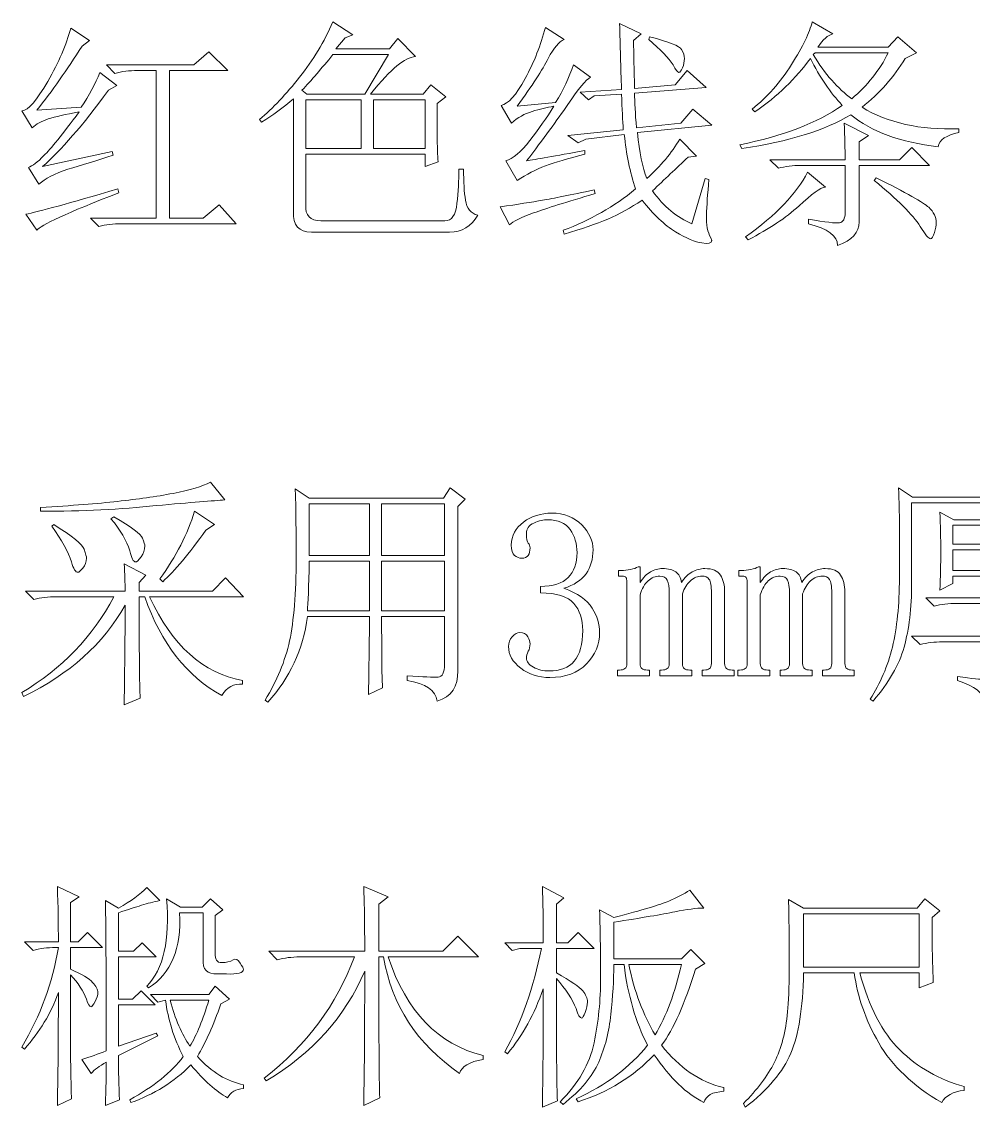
# Model space of a CAD drawing. Header units: inches. Extents: x -99 to 301, y -16 to 251.
# Drawn here: x -13.25 to 7.31, y -15.81 to 7.66 of the extents above; entities that cross this region are included whole.
import ezdxf

# ---------------------------------------------------------------- set-up
doc = ezdxf.new("R2010")
doc.units = ezdxf.units.IN
doc.header["$MEASUREMENT"] = 0
doc.layers.add('_U+68F0_U+52EE_U+934A', color=7, linetype='Continuous')

# ---------------------------------------------------------------- blocks, each defined once
blk = doc.blocks.new('block 4')
at = {"layer": '_U+68F0_U+52EE_U+934A', "lineweight": 0}
for points in [[(-7.113, 5.977), (-7.113, 4.921), (-5.915, 4.921), (-5.915, 5.977), (-7.113, 5.977)], [(-5.651, 5.977), (-5.651, 4.921), (-4.534, 4.921), (-4.534, 5.977), (-5.651, 5.977)]]:
    blk.add_lwpolyline(points, dxfattribs=at)
for points, knots in [([(-12.92, 5.754), (-12.92, 5.754), (-11.966, 5.815), (-11.966, 5.815), (-11.79, 6.072), (-11.654, 6.322), (-11.559, 6.566), (-11.559, 6.566), (-11.194, 6.282), (-11.194, 6.282), (-11.194, 6.282), (-11.377, 6.18), (-11.377, 6.18), (-11.932, 5.422), (-12.405, 4.873), (-12.798, 4.535), (-12.798, 4.535), (-11.295, 4.86), (-11.295, 4.86), (-11.295, 4.86), (-11.275, 4.779), (-11.275, 4.779), (-11.641, 4.657), (-11.966, 4.555), (-12.25, 4.474), (-12.534, 4.379), (-12.744, 4.271), (-12.879, 4.149), (-12.879, 4.149), (-13.102, 4.514), (-13.102, 4.514), (-13.021, 4.541), (-12.909, 4.626), (-12.768, 4.768), (-12.625, 4.911), (-12.371, 5.226), (-12.006, 5.713), (-12.304, 5.659), (-12.527, 5.608), (-12.676, 5.561), (-12.825, 5.513), (-12.94, 5.449), (-13.021, 5.368), (-13.021, 5.368), (-13.245, 5.733), (-13.245, 5.733), (-13.109, 5.747), (-12.923, 5.96), (-12.686, 6.373), (-12.45, 6.786), (-12.283, 7.169), (-12.189, 7.521), (-12.189, 7.521), (-11.783, 7.257), (-11.783, 7.257), (-11.783, 7.257), (-11.945, 7.135), (-11.945, 7.135), (-12.27, 6.62), (-12.595, 6.16), (-12.92, 5.754)], [0, 0, 0, 0, 1, 1, 1, 2, 2, 2, 3, 3, 3, 4, 4, 4, 5, 5, 5, 6, 6, 6, 7, 7, 7, 8, 8, 8, 9, 9, 9, 10, 10, 10, 11, 11, 11, 12, 12, 12, 13, 13, 13, 14, 14, 14, 15, 15, 15, 16, 16, 16, 17, 17, 17, 18, 18, 18, 19, 19, 19, 20, 20, 20, 20]), ([(-4.27, 5.896), (-4.27, 5.896), (-4.27, 5.083), (-4.27, 5.083), (-4.27, 4.934), (-4.263, 4.785), (-4.25, 4.636), (-4.25, 4.636), (-4.534, 4.535), (-4.534, 4.535), (-4.534, 4.535), (-4.534, 4.799), (-4.534, 4.799), (-4.534, 4.799), (-7.113, 4.799), (-7.113, 4.799), (-7.113, 4.799), (-7.113, 3.702), (-7.113, 3.702), (-7.126, 3.472), (-7.018, 3.357), (-6.788, 3.357), (-6.788, 3.357), (-4.108, 3.357), (-4.108, 3.357), (-3.959, 3.357), (-3.871, 3.482), (-3.844, 3.732), (-3.817, 3.983), (-3.803, 4.23), (-3.803, 4.474), (-3.803, 4.474), (-3.701, 4.474), (-3.701, 4.474), (-3.701, 4.203), (-3.688, 3.979), (-3.661, 3.803), (-3.634, 3.627), (-3.546, 3.519), (-3.397, 3.479), (-3.532, 3.235), (-3.736, 3.113), (-4.006, 3.113), (-4.006, 3.113), (-6.991, 3.113), (-6.991, 3.113), (-7.262, 3.113), (-7.39, 3.262), (-7.377, 3.56), (-7.377, 3.56), (-7.377, 5.998), (-7.377, 5.998), (-7.593, 5.808), (-7.823, 5.639), (-8.067, 5.489), (-8.067, 5.489), (-8.108, 5.55), (-8.108, 5.55), (-7.823, 5.794), (-7.536, 6.099), (-7.245, 6.465), (-6.954, 6.83), (-6.713, 7.23), (-6.524, 7.663), (-6.524, 7.663), (-6.097, 7.379), (-6.097, 7.379), (-6.097, 7.379), (-6.26, 7.318), (-6.26, 7.318), (-6.26, 7.318), (-6.463, 7.074), (-6.463, 7.074), (-6.463, 7.074), (-5.305, 7.074), (-5.305, 7.074), (-5.305, 7.074), (-5.123, 7.298), (-5.123, 7.298), (-5.123, 7.298), (-4.737, 6.912), (-4.737, 6.912), (-4.859, 6.898), (-4.994, 6.83), (-5.143, 6.708), (-5.292, 6.587), (-5.481, 6.383), (-5.712, 6.099), (-5.712, 6.099), (-4.575, 6.099), (-4.575, 6.099), (-4.575, 6.099), (-4.412, 6.302), (-4.412, 6.302), (-4.412, 6.302), (-4.087, 6.038), (-4.087, 6.038), (-4.087, 6.038), (-4.27, 5.896), (-4.27, 5.896)], [0, 0, 0, 0, 1, 1, 1, 2, 2, 2, 3, 3, 3, 4, 4, 4, 5, 5, 5, 6, 6, 6, 7, 7, 7, 8, 8, 8, 9, 9, 9, 10, 10, 10, 11, 11, 11, 12, 12, 12, 13, 13, 13, 14, 14, 14, 15, 15, 15, 16, 16, 16, 17, 17, 17, 18, 18, 18, 19, 19, 19, 20, 20, 20, 21, 21, 21, 22, 22, 22, 23, 23, 23, 24, 24, 24, 25, 25, 25, 26, 26, 26, 27, 27, 27, 28, 28, 28, 29, 29, 29, 30, 30, 30, 31, 31, 31, 32, 32, 32, 33, 33, 33, 33]), ([(-1.935, 7.541), (-1.935, 7.541), (-1.529, 7.277), (-1.529, 7.277), (-1.637, 7.237), (-1.752, 7.101), (-1.874, 6.871), (-1.996, 6.627), (-2.219, 6.282), (-2.544, 5.835), (-2.544, 5.835), (-1.712, 5.916), (-1.712, 5.916), (-1.549, 6.187), (-1.421, 6.458), (-1.326, 6.729), (-1.326, 6.729), (-0.96, 6.465), (-0.96, 6.465), (-1.055, 6.41), (-1.217, 6.214), (-1.448, 5.876), (-1.678, 5.537), (-1.975, 5.13), (-2.341, 4.657), (-2.152, 4.684), (-1.732, 4.758), (-1.082, 4.88), (-1.082, 4.88), (-1.082, 4.799), (-1.082, 4.799), (-1.448, 4.704), (-1.732, 4.619), (-1.935, 4.545), (-2.138, 4.47), (-2.341, 4.365), (-2.544, 4.23), (-2.544, 4.23), (-2.788, 4.657), (-2.788, 4.657), (-2.639, 4.697), (-2.466, 4.843), (-2.27, 5.094), (-2.074, 5.344), (-1.901, 5.591), (-1.752, 5.835), (-1.901, 5.808), (-2.057, 5.771), (-2.219, 5.723), (-2.382, 5.675), (-2.531, 5.591), (-2.666, 5.469), (-2.666, 5.469), (-2.889, 5.855), (-2.889, 5.855), (-2.741, 5.882), (-2.568, 6.075), (-2.372, 6.434), (-2.176, 6.793), (-2.03, 7.162), (-1.935, 7.541)], [0, 0, 0, 0, 1, 1, 1, 2, 2, 2, 3, 3, 3, 4, 4, 4, 5, 5, 5, 6, 6, 6, 7, 7, 7, 8, 8, 8, 9, 9, 9, 10, 10, 10, 11, 11, 11, 12, 12, 12, 13, 13, 13, 14, 14, 14, 15, 15, 15, 16, 16, 16, 17, 17, 17, 18, 18, 18, 19, 19, 19, 20, 20, 20, 20]), ([(-0.006, 6.119), (-0.006, 5.929), (0.007, 5.679), (0.034, 5.368), (0.034, 5.368), (0.989, 5.469), (0.989, 5.469), (0.989, 5.469), (1.253, 5.774), (1.253, 5.774), (1.253, 5.774), (1.659, 5.429), (1.659, 5.429), (1.659, 5.429), (0.055, 5.266), (0.055, 5.266), (0.095, 4.846), (0.163, 4.514), (0.258, 4.271), (0.555, 4.541), (0.792, 4.826), (0.968, 5.124), (0.968, 5.124), (1.334, 4.758), (1.334, 4.758), (1.334, 4.758), (1.151, 4.738), (1.151, 4.738), (0.894, 4.494), (0.637, 4.251), (0.38, 4.007), (0.623, 3.668), (0.908, 3.431), (1.233, 3.296), (1.233, 3.296), (1.517, 4.271), (1.517, 4.271), (1.517, 4.271), (1.598, 4.251), (1.598, 4.251), (1.571, 3.939), (1.554, 3.681), (1.547, 3.479), (1.54, 3.275), (1.571, 3.113), (1.638, 2.991), (1.652, 2.964), (1.659, 2.943), (1.659, 2.93), (1.659, 2.876), (1.588, 2.859), (1.446, 2.879), (1.304, 2.899), (1.114, 2.981), (0.877, 3.123), (0.64, 3.265), (0.4, 3.492), (0.156, 3.803), (-0.087, 3.641), (-0.335, 3.505), (-0.585, 3.397), (-0.835, 3.289), (-1.15, 3.181), (-1.529, 3.072), (-1.529, 3.072), (-1.549, 3.153), (-1.549, 3.153), (-0.967, 3.37), (-0.446, 3.668), (0.014, 4.047), (-0.107, 4.413), (-0.189, 4.806), (-0.229, 5.226), (-0.229, 5.226), (-1.062, 5.124), (-1.062, 5.124), (-1.062, 5.124), (-1.224, 5.043), (-1.224, 5.043), (-1.224, 5.043), (-1.448, 5.205), (-1.448, 5.205), (-1.448, 5.205), (-0.25, 5.327), (-0.25, 5.327), (-0.263, 5.517), (-0.277, 5.774), (-0.29, 6.099), (-0.29, 6.099), (-0.879, 6.059), (-0.879, 6.059), (-0.879, 6.059), (-1.001, 5.977), (-1.001, 5.977), (-1.001, 5.977), (-1.184, 6.14), (-1.184, 6.14), (-1.184, 6.14), (-0.29, 6.2), (-0.29, 6.2), (-0.304, 6.675), (-0.318, 7.148), (-0.331, 7.623), (-0.331, 7.623), (0.136, 7.399), (0.136, 7.399), (0.136, 7.399), (-0.027, 7.257), (-0.027, 7.257), (-0.027, 6.973), (-0.02, 6.627), (-0.006, 6.221), (-0.006, 6.221), (0.867, 6.302), (0.867, 6.302), (0.867, 6.302), (1.131, 6.607), (1.131, 6.607), (1.131, 6.607), (1.537, 6.241), (1.537, 6.241), (1.537, 6.241), (-0.006, 6.119), (-0.006, 6.119)], [0, 0, 0, 0, 1, 1, 1, 2, 2, 2, 3, 3, 3, 4, 4, 4, 5, 5, 5, 6, 6, 6, 7, 7, 7, 8, 8, 8, 9, 9, 9, 10, 10, 10, 11, 11, 11, 12, 12, 12, 13, 13, 13, 14, 14, 14, 15, 15, 15, 16, 16, 16, 17, 17, 17, 18, 18, 18, 19, 19, 19, 20, 20, 20, 21, 21, 21, 22, 22, 22, 23, 23, 23, 24, 24, 24, 25, 25, 25, 26, 26, 26, 27, 27, 27, 28, 28, 28, 29, 29, 29, 30, 30, 30, 31, 31, 31, 32, 32, 32, 33, 33, 33, 34, 34, 34, 35, 35, 35, 36, 36, 36, 37, 37, 37, 38, 38, 38, 39, 39, 39, 40, 40, 40, 41, 41, 41, 41]), ([(3.791, 6.871), (3.479, 6.438), (3.08, 6.051), (2.593, 5.713), (2.593, 5.713), (2.532, 5.774), (2.532, 5.774), (2.857, 6.031), (3.141, 6.353), (3.385, 6.739), (3.628, 7.125), (3.777, 7.433), (3.831, 7.663), (3.831, 7.663), (4.278, 7.399), (4.278, 7.399), (4.17, 7.372), (4.061, 7.277), (3.953, 7.115), (3.953, 7.115), (5.476, 7.115), (5.476, 7.115), (5.476, 7.115), (5.679, 7.338), (5.679, 7.338), (5.679, 7.338), (6.085, 6.993), (6.085, 6.993), (6.085, 6.993), (5.842, 6.871), (5.842, 6.871), (5.598, 6.465), (5.286, 6.112), (4.908, 5.815), (5.462, 5.476), (6.159, 5.32), (6.999, 5.347), (6.999, 5.347), (6.999, 5.266), (6.999, 5.266), (6.728, 5.212), (6.579, 5.11), (6.552, 4.961), (5.74, 5.056), (5.11, 5.286), (4.664, 5.652), (4.109, 5.313), (3.324, 5.07), (2.309, 4.921), (2.309, 4.921), (2.268, 5.002), (2.268, 5.002), (3.202, 5.191), (3.939, 5.476), (4.481, 5.855), (4.224, 6.126), (3.994, 6.465), (3.791, 6.871)], [0, 0, 0, 0, 1, 1, 1, 2, 2, 2, 3, 3, 3, 4, 4, 4, 5, 5, 5, 6, 6, 6, 7, 7, 7, 8, 8, 8, 9, 9, 9, 10, 10, 10, 11, 11, 11, 12, 12, 12, 13, 13, 13, 14, 14, 14, 15, 15, 15, 16, 16, 16, 17, 17, 17, 18, 18, 18, 19, 19, 19, 19]), ([(0.298, 7.277), (0.298, 7.277), (0.319, 7.338), (0.319, 7.338), (0.738, 7.23), (0.968, 7.138), (1.009, 7.064), (1.05, 6.989), (1.07, 6.925), (1.07, 6.871), (1.07, 6.803), (1.057, 6.736), (1.029, 6.668), (1.002, 6.6), (0.975, 6.566), (0.948, 6.566), (0.921, 6.566), (0.88, 6.62), (0.826, 6.729), (0.732, 6.878), (0.555, 7.06), (0.298, 7.277)], [0, 0, 0, 0, 1, 1, 1, 2, 2, 2, 3, 3, 3, 4, 4, 4, 5, 5, 5, 6, 6, 6, 7, 7, 7, 7]), ([(-11.417, 6.729), (-11.417, 6.729), (-9.529, 6.729), (-9.529, 6.729), (-9.529, 6.729), (-9.204, 7.013), (-9.204, 7.013), (-9.204, 7.013), (-8.798, 6.607), (-8.798, 6.607), (-8.798, 6.607), (-10.057, 6.607), (-10.057, 6.607), (-10.057, 6.607), (-10.057, 3.418), (-10.057, 3.418), (-10.057, 3.418), (-9.326, 3.418), (-9.326, 3.418), (-9.326, 3.418), (-8.981, 3.702), (-8.981, 3.702), (-8.981, 3.702), (-8.615, 3.296), (-8.615, 3.296), (-8.615, 3.296), (-11.092, 3.296), (-11.092, 3.296), (-11.269, 3.296), (-11.431, 3.275), (-11.58, 3.235), (-11.58, 3.235), (-11.762, 3.418), (-11.762, 3.418), (-11.762, 3.418), (-10.341, 3.418), (-10.341, 3.418), (-10.341, 3.418), (-10.341, 6.607), (-10.341, 6.607), (-10.341, 6.607), (-10.747, 6.607), (-10.747, 6.607), (-10.923, 6.607), (-11.086, 6.587), (-11.234, 6.546), (-11.234, 6.546), (-11.417, 6.729), (-11.417, 6.729)], [0, 0, 0, 0, 1, 1, 1, 2, 2, 2, 3, 3, 3, 4, 4, 4, 5, 5, 5, 6, 6, 6, 7, 7, 7, 8, 8, 8, 9, 9, 9, 10, 10, 10, 11, 11, 11, 12, 12, 12, 13, 13, 13, 14, 14, 14, 15, 15, 15, 16, 16, 16, 16]), ([(-6.524, 6.952), (-6.768, 6.654), (-6.991, 6.397), (-7.194, 6.18), (-7.194, 6.18), (-7.092, 6.099), (-7.092, 6.099), (-7.092, 6.099), (-5.834, 6.099), (-5.834, 6.099), (-5.834, 6.099), (-5.326, 6.952), (-5.326, 6.952), (-5.326, 6.952), (-6.524, 6.952), (-6.524, 6.952)], [0, 0, 0, 0, 1, 1, 1, 2, 2, 2, 3, 3, 3, 4, 4, 4, 5, 5, 5, 5]), ([(3.892, 6.993), (3.892, 6.993), (3.852, 6.952), (3.852, 6.952), (4.109, 6.532), (4.386, 6.214), (4.684, 5.998), (5.022, 6.282), (5.286, 6.614), (5.476, 6.993), (5.476, 6.993), (3.892, 6.993), (3.892, 6.993)], [0, 0, 0, 0, 1, 1, 1, 2, 2, 2, 3, 3, 3, 4, 4, 4, 4]), ([(2.918, 4.677), (2.918, 4.677), (4.542, 4.677), (4.542, 4.677), (4.542, 4.907), (4.535, 5.171), (4.522, 5.469), (4.522, 5.469), (5.049, 5.205), (5.049, 5.205), (5.049, 5.205), (4.847, 5.063), (4.847, 5.063), (4.847, 5.063), (4.847, 4.677), (4.847, 4.677), (4.847, 4.677), (5.72, 4.677), (5.72, 4.677), (5.72, 4.677), (5.983, 4.941), (5.983, 4.941), (5.983, 4.941), (6.369, 4.555), (6.369, 4.555), (6.369, 4.555), (4.847, 4.555), (4.847, 4.555), (4.847, 4.555), (4.847, 3.336), (4.847, 3.336), (4.847, 3.106), (4.691, 2.937), (4.379, 2.828), (4.379, 3.032), (4.17, 3.187), (3.75, 3.296), (3.75, 3.296), (3.75, 3.397), (3.75, 3.397), (4.116, 3.33), (4.339, 3.302), (4.42, 3.316), (4.501, 3.33), (4.542, 3.404), (4.542, 3.539), (4.542, 3.539), (4.542, 4.555), (4.542, 4.555), (4.542, 4.555), (3.588, 4.555), (3.588, 4.555), (3.412, 4.555), (3.249, 4.535), (3.1, 4.494), (3.1, 4.494), (2.918, 4.677), (2.918, 4.677)], [0, 0, 0, 0, 1, 1, 1, 2, 2, 2, 3, 3, 3, 4, 4, 4, 5, 5, 5, 6, 6, 6, 7, 7, 7, 8, 8, 8, 9, 9, 9, 10, 10, 10, 11, 11, 11, 12, 12, 12, 13, 13, 13, 14, 14, 14, 15, 15, 15, 16, 16, 16, 17, 17, 17, 18, 18, 18, 19, 19, 19, 19]), ([(3.73, 4.413), (3.73, 4.413), (4.116, 4.088), (4.116, 4.088), (4.007, 4.074), (3.818, 3.939), (3.547, 3.681), (3.263, 3.424), (2.897, 3.181), (2.45, 2.95), (2.45, 2.95), (2.39, 3.011), (2.39, 3.011), (3.053, 3.485), (3.5, 3.952), (3.73, 4.413)], [0, 0, 0, 0, 1, 1, 1, 2, 2, 2, 3, 3, 3, 4, 4, 4, 5, 5, 5, 5]), ([(5.212, 4.291), (5.862, 3.966), (6.24, 3.753), (6.349, 3.651), (6.457, 3.549), (6.512, 3.438), (6.512, 3.316), (6.512, 3.262), (6.498, 3.191), (6.471, 3.103), (6.444, 3.015), (6.416, 2.971), (6.39, 2.971), (6.349, 2.971), (6.275, 3.059), (6.166, 3.235), (6.004, 3.492), (5.672, 3.824), (5.171, 4.23), (5.171, 4.23), (5.212, 4.291), (5.212, 4.291)], [0, 0, 0, 0, 1, 1, 1, 2, 2, 2, 3, 3, 3, 4, 4, 4, 5, 5, 5, 6, 6, 6, 7, 7, 7, 7]), ([(-13.163, 3.499), (-12.893, 3.553), (-12.229, 3.736), (-11.173, 4.047), (-11.173, 4.047), (-11.153, 3.966), (-11.153, 3.966), (-12.263, 3.532), (-12.852, 3.262), (-12.92, 3.153), (-12.92, 3.153), (-13.163, 3.499), (-13.163, 3.499)], [0, 0, 0, 0, 1, 1, 1, 2, 2, 2, 3, 3, 3, 4, 4, 4, 4]), ([(-2.91, 3.661), (-2.531, 3.715), (-2.226, 3.763), (-1.996, 3.803), (-1.766, 3.844), (-1.394, 3.918), (-0.879, 4.027), (-0.879, 4.027), (-0.859, 3.946), (-0.859, 3.946), (-1.468, 3.77), (-1.911, 3.631), (-2.189, 3.529), (-2.466, 3.428), (-2.639, 3.343), (-2.706, 3.275), (-2.706, 3.275), (-2.91, 3.661), (-2.91, 3.661)], [0, 0, 0, 0, 1, 1, 1, 2, 2, 2, 3, 3, 3, 4, 4, 4, 5, 5, 5, 6, 6, 6, 6])]:
    blk.add_open_spline(points, degree=3, knots=knots, dxfattribs=at)
blk = doc.blocks.new('block 5')
at = {"layer": '_U+68F0_U+52EE_U+934A', "lineweight": 0}
blk.add_lwpolyline([(3.644, -11.622), (3.644, -12.781), (6.142, -12.781), (6.142, -11.622), (3.644, -11.622)], dxfattribs=at)
for points, knots in [([(-12.193, -14.629), (-12.193, -14.819), (-12.186, -15.151), (-12.173, -15.624), (-12.173, -15.624), (-12.477, -15.767), (-12.477, -15.767), (-12.464, -14.968), (-12.457, -14.155), (-12.457, -13.329), (-12.619, -13.776), (-12.863, -14.182), (-13.188, -14.548), (-13.188, -14.548), (-13.249, -14.507), (-13.249, -14.507), (-12.843, -13.83), (-12.579, -13.113), (-12.457, -12.354), (-12.457, -12.354), (-12.518, -12.354), (-12.518, -12.354), (-12.694, -12.354), (-12.856, -12.374), (-13.005, -12.415), (-13.005, -12.415), (-13.188, -12.232), (-13.188, -12.232), (-13.188, -12.232), (-12.457, -12.232), (-12.457, -12.232), (-12.457, -11.866), (-12.464, -11.467), (-12.477, -11.033), (-12.477, -11.033), (-12.01, -11.257), (-12.01, -11.257), (-12.01, -11.257), (-12.193, -11.378), (-12.193, -11.378), (-12.193, -11.378), (-12.193, -12.232), (-12.193, -12.232), (-12.193, -12.232), (-12.031, -12.232), (-12.031, -12.232), (-12.031, -12.232), (-11.828, -12.029), (-11.828, -12.029), (-11.828, -12.029), (-11.503, -12.354), (-11.503, -12.354), (-11.503, -12.354), (-12.193, -12.354), (-12.193, -12.354), (-12.193, -12.354), (-12.193, -12.821), (-12.193, -12.821), (-11.949, -12.929), (-11.79, -13.025), (-11.716, -13.106), (-11.642, -13.186), (-11.604, -13.262), (-11.604, -13.329), (-11.604, -13.384), (-11.624, -13.448), (-11.665, -13.522), (-11.706, -13.596), (-11.733, -13.634), (-11.746, -13.634), (-11.787, -13.634), (-11.821, -13.58), (-11.848, -13.471), (-11.916, -13.295), (-12.031, -13.119), (-12.193, -12.943), (-12.193, -12.943), (-12.193, -14.629), (-12.193, -14.629)], [0, 0, 0, 0, 1, 1, 1, 2, 2, 2, 3, 3, 3, 4, 4, 4, 5, 5, 5, 6, 6, 6, 7, 7, 7, 8, 8, 8, 9, 9, 9, 10, 10, 10, 11, 11, 11, 12, 12, 12, 13, 13, 13, 14, 14, 14, 15, 15, 15, 16, 16, 16, 17, 17, 17, 18, 18, 18, 19, 19, 19, 20, 20, 20, 21, 21, 21, 22, 22, 22, 23, 23, 23, 24, 24, 24, 25, 25, 25, 26, 26, 26, 26]), ([(-11.158, -14.487), (-11.158, -14.487), (-10.345, -14.203), (-10.345, -14.203), (-10.345, -14.203), (-10.305, -14.263), (-10.305, -14.263), (-10.305, -14.263), (-11.158, -14.69), (-11.158, -14.69), (-11.158, -15.029), (-11.151, -15.347), (-11.137, -15.645), (-11.137, -15.645), (-11.442, -15.767), (-11.442, -15.767), (-11.428, -15.401), (-11.422, -15.09), (-11.422, -14.833), (-11.571, -14.914), (-11.679, -14.994), (-11.746, -15.076), (-11.746, -15.076), (-11.949, -14.771), (-11.949, -14.771), (-11.774, -14.717), (-11.598, -14.656), (-11.422, -14.589), (-11.422, -13.085), (-11.428, -12.002), (-11.442, -11.338), (-11.442, -11.338), (-11.158, -11.5), (-11.158, -11.5), (-10.887, -11.352), (-10.684, -11.203), (-10.549, -11.054), (-10.549, -11.054), (-10.264, -11.338), (-10.264, -11.338), (-10.4, -11.365), (-10.532, -11.399), (-10.66, -11.44), (-10.789, -11.48), (-10.954, -11.535), (-11.158, -11.602), (-11.158, -11.602), (-11.158, -12.435), (-11.158, -12.435), (-11.158, -12.435), (-10.833, -12.435), (-10.833, -12.435), (-10.833, -12.435), (-10.65, -12.252), (-10.65, -12.252), (-10.65, -12.252), (-10.345, -12.557), (-10.345, -12.557), (-10.345, -12.557), (-11.158, -12.557), (-11.158, -12.557), (-11.158, -12.557), (-11.158, -13.471), (-11.158, -13.471), (-11.158, -13.471), (-10.853, -13.471), (-10.853, -13.471), (-10.853, -13.471), (-10.67, -13.288), (-10.67, -13.288), (-10.67, -13.288), (-10.366, -13.593), (-10.366, -13.593), (-10.366, -13.593), (-11.158, -13.593), (-11.158, -13.593), (-11.158, -13.593), (-11.158, -14.487), (-11.158, -14.487)], [0, 0, 0, 0, 1, 1, 1, 2, 2, 2, 3, 3, 3, 4, 4, 4, 5, 5, 5, 6, 6, 6, 7, 7, 7, 8, 8, 8, 9, 9, 9, 10, 10, 10, 11, 11, 11, 12, 12, 12, 13, 13, 13, 14, 14, 14, 15, 15, 15, 16, 16, 16, 17, 17, 17, 18, 18, 18, 19, 19, 19, 20, 20, 20, 21, 21, 21, 22, 22, 22, 23, 23, 23, 24, 24, 24, 25, 25, 25, 26, 26, 26, 26]), ([(-5.533, -12.557), (-5.533, -14.169), (-5.527, -15.185), (-5.513, -15.604), (-5.513, -15.604), (-5.858, -15.767), (-5.858, -15.767), (-5.845, -14.941), (-5.838, -13.973), (-5.838, -12.862), (-6.258, -13.851), (-6.968, -14.643), (-7.97, -15.238), (-7.97, -15.238), (-8.01, -15.178), (-8.01, -15.178), (-7.09, -14.46), (-6.44, -13.586), (-6.061, -12.557), (-6.061, -12.557), (-7.239, -12.557), (-7.239, -12.557), (-7.415, -12.557), (-7.577, -12.577), (-7.726, -12.618), (-7.726, -12.618), (-7.909, -12.435), (-7.909, -12.435), (-7.909, -12.435), (-5.838, -12.435), (-5.838, -12.435), (-5.838, -11.894), (-5.845, -11.427), (-5.858, -11.033), (-5.858, -11.033), (-5.33, -11.257), (-5.33, -11.257), (-5.33, -11.257), (-5.533, -11.419), (-5.533, -11.419), (-5.533, -11.419), (-5.533, -12.435), (-5.533, -12.435), (-5.533, -12.435), (-4.152, -12.435), (-4.152, -12.435), (-4.152, -12.435), (-3.828, -12.11), (-3.828, -12.11), (-3.828, -12.11), (-3.381, -12.557), (-3.381, -12.557), (-3.381, -12.557), (-5.33, -12.557), (-5.33, -12.557), (-4.938, -13.736), (-4.254, -14.446), (-3.279, -14.69), (-3.279, -14.69), (-3.279, -14.771), (-3.279, -14.771), (-3.577, -14.826), (-3.747, -14.927), (-3.787, -15.076), (-4.708, -14.44), (-5.256, -13.6), (-5.432, -12.557), (-5.432, -12.557), (-5.533, -12.557), (-5.533, -12.557)], [0, 0, 0, 0, 1, 1, 1, 2, 2, 2, 3, 3, 3, 4, 4, 4, 5, 5, 5, 6, 6, 6, 7, 7, 7, 8, 8, 8, 9, 9, 9, 10, 10, 10, 11, 11, 11, 12, 12, 12, 13, 13, 13, 14, 14, 14, 15, 15, 15, 16, 16, 16, 17, 17, 17, 18, 18, 18, 19, 19, 19, 20, 20, 20, 21, 21, 21, 22, 22, 22, 23, 23, 23, 23]), ([(-1.696, -13.025), (-1.696, -14.5), (-1.689, -15.381), (-1.675, -15.665), (-1.675, -15.665), (-2, -15.807), (-2, -15.807), (-1.987, -15.198), (-1.98, -14.345), (-1.98, -13.248), (-2.17, -13.789), (-2.427, -14.256), (-2.752, -14.649), (-2.752, -14.649), (-2.812, -14.609), (-2.812, -14.609), (-2.447, -13.959), (-2.183, -13.214), (-2.021, -12.374), (-2.021, -12.374), (-2.487, -12.374), (-2.487, -12.374), (-2.487, -12.374), (-2.65, -12.415), (-2.65, -12.415), (-2.65, -12.415), (-2.812, -12.252), (-2.812, -12.252), (-2.812, -12.252), (-1.98, -12.252), (-1.98, -12.252), (-1.98, -11.765), (-1.987, -11.358), (-2, -11.033), (-2, -11.033), (-1.533, -11.277), (-1.533, -11.277), (-1.533, -11.277), (-1.696, -11.419), (-1.696, -11.419), (-1.696, -11.419), (-1.696, -12.252), (-1.696, -12.252), (-1.696, -12.252), (-1.452, -12.252), (-1.452, -12.252), (-1.452, -12.252), (-1.229, -12.029), (-1.229, -12.029), (-1.229, -12.029), (-0.883, -12.374), (-0.883, -12.374), (-0.883, -12.374), (-1.696, -12.374), (-1.696, -12.374), (-1.696, -12.374), (-1.696, -12.903), (-1.696, -12.903), (-1.385, -13.078), (-1.195, -13.207), (-1.127, -13.288), (-1.06, -13.37), (-1.026, -13.451), (-1.026, -13.532), (-1.026, -13.6), (-1.043, -13.674), (-1.076, -13.756), (-1.11, -13.837), (-1.134, -13.878), (-1.148, -13.878), (-1.188, -13.878), (-1.229, -13.81), (-1.269, -13.674), (-1.35, -13.471), (-1.493, -13.255), (-1.696, -13.025)], [0, 0, 0, 0, 1, 1, 1, 2, 2, 2, 3, 3, 3, 4, 4, 4, 5, 5, 5, 6, 6, 6, 7, 7, 7, 8, 8, 8, 9, 9, 9, 10, 10, 10, 11, 11, 11, 12, 12, 12, 13, 13, 13, 14, 14, 14, 15, 15, 15, 16, 16, 16, 17, 17, 17, 18, 18, 18, 19, 19, 19, 20, 20, 20, 21, 21, 21, 22, 22, 22, 23, 23, 23, 24, 24, 24, 25, 25, 25, 25]), ([(1.309, -12.821), (1.079, -13.566), (0.835, -14.115), (0.578, -14.467), (0.957, -14.954), (1.404, -15.259), (1.919, -15.381), (1.919, -15.381), (1.919, -15.462), (1.919, -15.462), (1.675, -15.475), (1.533, -15.557), (1.492, -15.706), (1.113, -15.516), (0.754, -15.171), (0.416, -14.67), (-0.031, -15.144), (-0.579, -15.482), (-1.229, -15.686), (-1.229, -15.686), (-1.269, -15.624), (-1.269, -15.624), (-0.619, -15.327), (-0.105, -14.941), (0.274, -14.467), (0.017, -13.966), (-0.153, -13.384), (-0.234, -12.719), (-0.234, -12.719), (-0.457, -12.719), (-0.457, -12.719), (-0.457, -13.058), (-0.477, -13.417), (-0.518, -13.796), (-0.558, -14.175), (-0.647, -14.521), (-0.782, -14.833), (-0.917, -15.144), (-1.175, -15.448), (-1.553, -15.746), (-1.553, -15.746), (-1.614, -15.686), (-1.614, -15.686), (-1.222, -15.293), (-0.978, -14.87), (-0.883, -14.416), (-0.789, -13.962), (-0.741, -13.495), (-0.741, -13.014), (-0.741, -12.533), (-0.748, -12.043), (-0.762, -11.541), (-0.762, -11.541), (-0.457, -11.704), (-0.457, -11.704), (0.165, -11.541), (0.561, -11.423), (0.731, -11.348), (0.9, -11.274), (1.052, -11.196), (1.188, -11.115), (1.188, -11.115), (1.492, -11.5), (1.492, -11.5), (1.33, -11.5), (1.12, -11.528), (0.863, -11.582), (0.592, -11.636), (0.152, -11.711), (-0.457, -11.806), (-0.457, -11.806), (-0.457, -12.597), (-0.457, -12.597), (-0.457, -12.597), (1.005, -12.597), (1.005, -12.597), (1.005, -12.597), (1.208, -12.395), (1.208, -12.395), (1.208, -12.395), (1.512, -12.699), (1.512, -12.699), (1.512, -12.699), (1.309, -12.821), (1.309, -12.821)], [0, 0, 0, 0, 1, 1, 1, 2, 2, 2, 3, 3, 3, 4, 4, 4, 5, 5, 5, 6, 6, 6, 7, 7, 7, 8, 8, 8, 9, 9, 9, 10, 10, 10, 11, 11, 11, 12, 12, 12, 13, 13, 13, 14, 14, 14, 15, 15, 15, 16, 16, 16, 17, 17, 17, 18, 18, 18, 19, 19, 19, 20, 20, 20, 21, 21, 21, 22, 22, 22, 23, 23, 23, 24, 24, 24, 25, 25, 25, 26, 26, 26, 27, 27, 27, 28, 28, 28, 28]), ([(-10.122, -11.298), (-10.122, -11.298), (-9.817, -11.48), (-9.817, -11.48), (-9.817, -11.48), (-9.35, -11.48), (-9.35, -11.48), (-9.35, -11.48), (-9.168, -11.298), (-9.168, -11.298), (-9.168, -11.298), (-8.904, -11.541), (-8.904, -11.541), (-8.904, -11.541), (-9.066, -11.663), (-9.066, -11.663), (-9.066, -11.663), (-9.066, -12.476), (-9.066, -12.476), (-9.08, -12.611), (-9.033, -12.679), (-8.924, -12.679), (-8.829, -12.679), (-8.748, -12.659), (-8.68, -12.618), (-8.627, -12.591), (-8.576, -12.615), (-8.528, -12.689), (-8.481, -12.763), (-8.457, -12.807), (-8.457, -12.821), (-8.457, -12.903), (-8.579, -12.936), (-8.823, -12.923), (-8.823, -12.923), (-9.025, -12.923), (-9.025, -12.923), (-9.242, -12.936), (-9.344, -12.828), (-9.33, -12.597), (-9.33, -12.597), (-9.33, -11.602), (-9.33, -11.602), (-9.33, -11.602), (-9.838, -11.602), (-9.838, -11.602), (-9.797, -12.374), (-10.02, -12.916), (-10.508, -13.227), (-10.508, -13.227), (-10.549, -13.186), (-10.549, -13.186), (-10.183, -12.821), (-10.041, -12.192), (-10.122, -11.298)], [0, 0, 0, 0, 1, 1, 1, 2, 2, 2, 3, 3, 3, 4, 4, 4, 5, 5, 5, 6, 6, 6, 7, 7, 7, 8, 8, 8, 9, 9, 9, 10, 10, 10, 11, 11, 11, 12, 12, 12, 13, 13, 13, 14, 14, 14, 15, 15, 15, 16, 16, 16, 17, 17, 17, 18, 18, 18, 18]), ([(6.426, -11.704), (6.426, -11.921), (6.426, -12.13), (6.426, -12.333), (6.426, -12.537), (6.433, -12.794), (6.446, -13.106), (6.446, -13.106), (6.142, -13.227), (6.142, -13.227), (6.142, -13.227), (6.142, -12.903), (6.142, -12.903), (6.142, -12.903), (4.862, -12.903), (4.862, -12.903), (5.052, -13.634), (5.34, -14.189), (5.725, -14.568), (6.111, -14.948), (6.575, -15.211), (7.116, -15.36), (7.116, -15.36), (7.116, -15.442), (7.116, -15.442), (6.873, -15.468), (6.71, -15.557), (6.629, -15.706), (6.006, -15.34), (5.553, -14.91), (5.269, -14.416), (4.984, -13.922), (4.808, -13.417), (4.741, -12.903), (4.741, -12.903), (3.644, -12.903), (3.644, -12.903), (3.631, -13.661), (3.539, -14.24), (3.37, -14.64), (3.201, -15.039), (2.873, -15.428), (2.385, -15.807), (2.385, -15.807), (2.345, -15.726), (2.345, -15.726), (2.642, -15.428), (2.866, -15.13), (3.015, -14.833), (3.164, -14.534), (3.258, -14.172), (3.299, -13.745), (3.34, -13.319), (3.346, -12.51), (3.319, -11.318), (3.319, -11.318), (3.644, -11.5), (3.644, -11.5), (3.644, -11.5), (6.101, -11.5), (6.101, -11.5), (6.101, -11.5), (6.264, -11.298), (6.264, -11.298), (6.264, -11.298), (6.588, -11.562), (6.588, -11.562), (6.588, -11.562), (6.426, -11.704), (6.426, -11.704)], [0, 0, 0, 0, 1, 1, 1, 2, 2, 2, 3, 3, 3, 4, 4, 4, 5, 5, 5, 6, 6, 6, 7, 7, 7, 8, 8, 8, 9, 9, 9, 10, 10, 10, 11, 11, 11, 12, 12, 12, 13, 13, 13, 14, 14, 14, 15, 15, 15, 16, 16, 16, 17, 17, 17, 18, 18, 18, 19, 19, 19, 20, 20, 20, 21, 21, 21, 22, 22, 22, 23, 23, 23, 23]), ([(-0.132, -12.719), (-0.01, -13.302), (0.179, -13.81), (0.436, -14.243), (0.68, -13.837), (0.87, -13.329), (1.005, -12.719), (1.005, -12.719), (-0.132, -12.719), (-0.132, -12.719)], [0, 0, 0, 0, 1, 1, 1, 2, 2, 2, 3, 3, 3, 3]), ([(-10.142, -13.492), (-10.142, -13.492), (-10.305, -13.532), (-10.305, -13.532), (-10.305, -13.532), (-10.467, -13.37), (-10.467, -13.37), (-10.467, -13.37), (-9.208, -13.37), (-9.208, -13.37), (-9.208, -13.37), (-9.066, -13.186), (-9.066, -13.186), (-9.066, -13.186), (-8.762, -13.471), (-8.762, -13.471), (-8.762, -13.471), (-8.945, -13.573), (-8.945, -13.573), (-9.107, -14.033), (-9.276, -14.413), (-9.452, -14.711), (-9.141, -15.049), (-8.809, -15.252), (-8.457, -15.32), (-8.457, -15.32), (-8.457, -15.401), (-8.457, -15.401), (-8.62, -15.414), (-8.735, -15.482), (-8.802, -15.604), (-9.046, -15.468), (-9.31, -15.232), (-9.594, -14.893), (-9.96, -15.259), (-10.393, -15.53), (-10.894, -15.706), (-10.894, -15.706), (-10.914, -15.645), (-10.914, -15.645), (-10.4, -15.36), (-10.014, -15.049), (-9.757, -14.711), (-9.96, -14.318), (-10.088, -13.911), (-10.142, -13.492)], [0, 0, 0, 0, 1, 1, 1, 2, 2, 2, 3, 3, 3, 4, 4, 4, 5, 5, 5, 6, 6, 6, 7, 7, 7, 8, 8, 8, 9, 9, 9, 10, 10, 10, 11, 11, 11, 12, 12, 12, 13, 13, 13, 14, 14, 14, 15, 15, 15, 15]), ([(-10.041, -13.492), (-9.933, -13.898), (-9.791, -14.23), (-9.615, -14.487), (-9.466, -14.243), (-9.33, -13.911), (-9.208, -13.492), (-9.208, -13.492), (-10.041, -13.492), (-10.041, -13.492)], [0, 0, 0, 0, 1, 1, 1, 2, 2, 2, 3, 3, 3, 3])]:
    blk.add_open_spline(points, degree=3, knots=knots, dxfattribs=at)
blk = doc.blocks.new('block 6')
at = {"layer": '_U+68F0_U+52EE_U+934A', "lineweight": 0}
for points in [[(-7.036, -2.758), (-7.036, -3.875), (-5.736, -3.875), (-5.736, -2.758), (-7.036, -2.758)], [(-5.472, -2.758), (-5.472, -3.875), (-4.112, -3.875), (-4.112, -2.758), (-5.472, -2.758)], [(6.873, -3.225), (6.873, -3.632), (8.599, -3.632), (8.599, -3.225), (6.873, -3.225)], [(6.873, -3.754), (6.873, -4.201), (8.599, -4.201), (8.599, -3.754), (6.873, -3.754)], [(-5.472, -3.997), (-5.472, -5.074), (-4.112, -5.074), (-4.112, -3.997), (-5.472, -3.997)]]:
    blk.add_lwpolyline(points, dxfattribs=at)
for points, knots in [([(-9.168, -2.291), (-9.168, -2.291), (-8.863, -2.677), (-8.863, -2.677), (-9.093, -2.691), (-9.587, -2.731), (-10.345, -2.799), (-11.104, -2.88), (-11.936, -2.921), (-12.843, -2.921), (-12.843, -2.921), (-12.843, -2.839), (-12.843, -2.839), (-12.166, -2.799), (-11.611, -2.755), (-11.178, -2.708), (-10.745, -2.66), (-10.345, -2.603), (-9.98, -2.535), (-9.615, -2.467), (-9.344, -2.386), (-9.168, -2.291)], [0, 0, 0, 0, 1, 1, 1, 2, 2, 2, 3, 3, 3, 4, 4, 4, 5, 5, 5, 6, 6, 6, 7, 7, 7, 7]), ([(5.715, -4.363), (5.715, -4.363), (5.715, -3.165), (5.715, -3.165), (5.715, -2.975), (5.709, -2.725), (5.695, -2.413), (5.695, -2.413), (6, -2.616), (6, -2.616), (6, -2.616), (8.863, -2.616), (8.863, -2.616), (8.863, -2.616), (9.167, -2.311), (9.167, -2.311), (9.167, -2.311), (9.594, -2.738), (9.594, -2.738), (9.594, -2.738), (5.979, -2.738), (5.979, -2.738), (5.979, -2.738), (5.979, -4.485), (5.979, -4.485), (5.979, -5.013), (5.925, -5.47), (5.817, -5.856), (5.709, -6.242), (5.485, -6.631), (5.147, -7.024), (5.147, -7.024), (5.086, -6.984), (5.086, -6.984), (5.302, -6.645), (5.462, -6.269), (5.563, -5.856), (5.664, -5.443), (5.715, -4.945), (5.715, -4.363)], [0, 0, 0, 0, 1, 1, 1, 2, 2, 2, 3, 3, 3, 4, 4, 4, 5, 5, 5, 6, 6, 6, 7, 7, 7, 8, 8, 8, 9, 9, 9, 10, 10, 10, 11, 11, 11, 12, 12, 12, 13, 13, 13, 13]), ([(-4.924, -6.476), (-4.572, -6.503), (-4.349, -6.513), (-4.254, -6.506), (-4.16, -6.5), (-4.112, -6.408), (-4.112, -6.232), (-4.112, -6.232), (-4.112, -5.196), (-4.112, -5.196), (-4.112, -5.196), (-5.472, -5.196), (-5.472, -5.196), (-5.472, -6.063), (-5.466, -6.577), (-5.452, -6.74), (-5.452, -6.74), (-5.756, -6.882), (-5.756, -6.882), (-5.743, -6.11), (-5.736, -5.548), (-5.736, -5.196), (-5.736, -5.196), (-7.076, -5.196), (-7.076, -5.196), (-7.171, -5.914), (-7.456, -6.53), (-7.929, -7.045), (-7.929, -7.045), (-7.99, -7.004), (-7.99, -7.004), (-7.733, -6.584), (-7.557, -6.158), (-7.462, -5.724), (-7.368, -5.291), (-7.32, -4.695), (-7.32, -3.936), (-7.32, -3.178), (-7.327, -2.677), (-7.34, -2.433), (-7.34, -2.433), (-7.036, -2.636), (-7.036, -2.636), (-7.036, -2.636), (-4.132, -2.636), (-4.132, -2.636), (-4.132, -2.636), (-3.99, -2.413), (-3.99, -2.413), (-3.99, -2.413), (-3.665, -2.657), (-3.665, -2.657), (-3.665, -2.657), (-3.828, -2.819), (-3.828, -2.819), (-3.828, -2.819), (-3.828, -6.374), (-3.828, -6.374), (-3.814, -6.712), (-3.963, -6.929), (-4.274, -7.024), (-4.302, -6.794), (-4.518, -6.645), (-4.924, -6.577), (-4.924, -6.577), (-4.924, -6.476), (-4.924, -6.476)], [0, 0, 0, 0, 1, 1, 1, 2, 2, 2, 3, 3, 3, 4, 4, 4, 5, 5, 5, 6, 6, 6, 7, 7, 7, 8, 8, 8, 9, 9, 9, 10, 10, 10, 11, 11, 11, 12, 12, 12, 13, 13, 13, 14, 14, 14, 15, 15, 15, 16, 16, 16, 17, 17, 17, 18, 18, 18, 19, 19, 19, 20, 20, 20, 21, 21, 21, 22, 22, 22, 22]), ([(-11.32, -3.083), (-11.32, -3.083), (-11.259, -3.043), (-11.259, -3.043), (-10.88, -3.259), (-10.674, -3.412), (-10.64, -3.5), (-10.606, -3.588), (-10.589, -3.645), (-10.589, -3.672), (-10.589, -3.754), (-10.616, -3.832), (-10.67, -3.906), (-10.725, -3.98), (-10.765, -4.018), (-10.792, -4.018), (-10.833, -4.018), (-10.873, -3.936), (-10.914, -3.774), (-10.982, -3.557), (-11.117, -3.327), (-11.32, -3.083)], [0, 0, 0, 0, 1, 1, 1, 2, 2, 2, 3, 3, 3, 4, 4, 4, 5, 5, 5, 6, 6, 6, 7, 7, 7, 7]), ([(-9.513, -2.921), (-9.513, -2.921), (-9.086, -3.205), (-9.086, -3.205), (-9.086, -3.205), (-9.269, -3.327), (-9.269, -3.327), (-9.635, -3.842), (-9.946, -4.214), (-10.203, -4.444), (-10.203, -4.444), (-10.264, -4.384), (-10.264, -4.384), (-9.912, -3.896), (-9.662, -3.408), (-9.513, -2.921)], [0, 0, 0, 0, 1, 1, 1, 2, 2, 2, 3, 3, 3, 4, 4, 4, 5, 5, 5, 5]), ([(-0.762, -5.541), (-0.762, -5.799), (-0.856, -6.026), (-1.046, -6.222), (-1.236, -6.418), (-1.5, -6.516), (-1.838, -6.516), (-2.082, -6.516), (-2.291, -6.449), (-2.467, -6.313), (-2.643, -6.178), (-2.731, -6.022), (-2.731, -5.846), (-2.731, -5.765), (-2.704, -5.694), (-2.65, -5.633), (-2.596, -5.572), (-2.542, -5.541), (-2.487, -5.541), (-2.406, -5.541), (-2.349, -5.572), (-2.315, -5.633), (-2.281, -5.694), (-2.264, -5.744), (-2.264, -5.785), (-2.264, -5.853), (-2.278, -5.907), (-2.305, -5.948), (-2.332, -6.002), (-2.345, -6.049), (-2.345, -6.09), (-2.345, -6.171), (-2.295, -6.239), (-2.193, -6.293), (-2.092, -6.347), (-1.98, -6.374), (-1.858, -6.374), (-1.614, -6.374), (-1.432, -6.303), (-1.31, -6.161), (-1.188, -6.019), (-1.127, -5.799), (-1.127, -5.501), (-1.127, -5.257), (-1.192, -5.061), (-1.32, -4.912), (-1.449, -4.763), (-1.689, -4.688), (-2.041, -4.688), (-2.041, -4.688), (-2.041, -4.546), (-2.041, -4.546), (-1.77, -4.546), (-1.571, -4.482), (-1.442, -4.353), (-1.313, -4.224), (-1.249, -4.045), (-1.249, -3.815), (-1.249, -3.625), (-1.3, -3.459), (-1.401, -3.317), (-1.503, -3.175), (-1.662, -3.104), (-1.878, -3.104), (-1.973, -3.104), (-2.075, -3.127), (-2.183, -3.175), (-2.291, -3.222), (-2.345, -3.3), (-2.345, -3.408), (-2.345, -3.517), (-2.332, -3.585), (-2.305, -3.611), (-2.278, -3.639), (-2.264, -3.672), (-2.264, -3.713), (-2.264, -3.781), (-2.278, -3.835), (-2.305, -3.875), (-2.332, -3.916), (-2.379, -3.936), (-2.447, -3.936), (-2.501, -3.936), (-2.552, -3.916), (-2.599, -3.875), (-2.647, -3.835), (-2.67, -3.761), (-2.67, -3.652), (-2.67, -3.449), (-2.582, -3.283), (-2.406, -3.154), (-2.231, -3.026), (-2.027, -2.961), (-1.797, -2.961), (-1.527, -2.961), (-1.31, -3.046), (-1.148, -3.215), (-0.985, -3.385), (-0.904, -3.564), (-0.904, -3.754), (-0.904, -3.957), (-0.955, -4.129), (-1.056, -4.272), (-1.158, -4.414), (-1.317, -4.519), (-1.533, -4.586), (-1.236, -4.695), (-1.032, -4.837), (-0.924, -5.013), (-0.816, -5.189), (-0.762, -5.365), (-0.762, -5.541)], [0, 0, 0, 0, 1, 1, 1, 2, 2, 2, 3, 3, 3, 4, 4, 4, 5, 5, 5, 6, 6, 6, 7, 7, 7, 8, 8, 8, 9, 9, 9, 10, 10, 10, 11, 11, 11, 12, 12, 12, 13, 13, 13, 14, 14, 14, 15, 15, 15, 16, 16, 16, 17, 17, 17, 18, 18, 18, 19, 19, 19, 20, 20, 20, 21, 21, 21, 22, 22, 22, 23, 23, 23, 24, 24, 24, 25, 25, 25, 26, 26, 26, 27, 27, 27, 28, 28, 28, 29, 29, 29, 30, 30, 30, 31, 31, 31, 32, 32, 32, 33, 33, 33, 34, 34, 34, 35, 35, 35, 36, 36, 36, 37, 37, 37, 37]), ([(8.863, -3.286), (8.863, -3.855), (8.869, -4.234), (8.883, -4.424), (8.883, -4.424), (8.599, -4.566), (8.599, -4.566), (8.599, -4.566), (8.599, -4.323), (8.599, -4.323), (8.599, -4.323), (6.873, -4.323), (6.873, -4.323), (6.873, -4.323), (6.873, -4.485), (6.873, -4.485), (6.873, -4.485), (6.588, -4.627), (6.588, -4.627), (6.602, -4.343), (6.609, -4.062), (6.609, -3.784), (6.609, -3.507), (6.602, -3.225), (6.588, -2.941), (6.588, -2.941), (6.893, -3.104), (6.893, -3.104), (6.893, -3.104), (8.578, -3.104), (8.578, -3.104), (8.578, -3.104), (8.72, -2.941), (8.72, -2.941), (8.72, -2.941), (9.005, -3.185), (9.005, -3.185), (9.005, -3.185), (8.863, -3.286), (8.863, -3.286)], [0, 0, 0, 0, 1, 1, 1, 2, 2, 2, 3, 3, 3, 4, 4, 4, 5, 5, 5, 6, 6, 6, 7, 7, 7, 8, 8, 8, 9, 9, 9, 10, 10, 10, 11, 11, 11, 12, 12, 12, 13, 13, 13, 13]), ([(-12.558, -3.205), (-12.153, -3.463), (-11.933, -3.642), (-11.899, -3.743), (-11.865, -3.845), (-11.848, -3.909), (-11.848, -3.936), (-11.848, -4.018), (-11.875, -4.089), (-11.929, -4.15), (-11.983, -4.211), (-12.017, -4.241), (-12.031, -4.241), (-12.085, -4.241), (-12.132, -4.167), (-12.173, -4.018), (-12.241, -3.801), (-12.383, -3.544), (-12.599, -3.246), (-12.599, -3.246), (-12.558, -3.205), (-12.558, -3.205)], [0, 0, 0, 0, 1, 1, 1, 2, 2, 2, 3, 3, 3, 4, 4, 4, 5, 5, 5, 6, 6, 6, 7, 7, 7, 7]), ([(-10.711, -4.769), (-10.711, -5.934), (-10.704, -6.665), (-10.69, -6.963), (-10.69, -6.963), (-11.036, -7.106), (-11.036, -7.106), (-11.022, -6.266), (-11.015, -5.548), (-11.015, -4.952), (-11.489, -5.792), (-12.22, -6.449), (-13.208, -6.923), (-13.208, -6.923), (-13.249, -6.842), (-13.249, -6.842), (-12.383, -6.327), (-11.72, -5.636), (-11.259, -4.769), (-11.259, -4.769), (-12.498, -4.769), (-12.498, -4.769), (-12.674, -4.769), (-12.836, -4.79), (-12.985, -4.83), (-12.985, -4.83), (-13.168, -4.647), (-13.168, -4.647), (-13.168, -4.647), (-11.015, -4.647), (-11.015, -4.647), (-11.015, -4.472), (-11.022, -4.275), (-11.036, -4.058), (-11.036, -4.058), (-10.569, -4.302), (-10.569, -4.302), (-10.569, -4.302), (-10.711, -4.464), (-10.711, -4.464), (-10.711, -4.464), (-10.711, -4.647), (-10.711, -4.647), (-10.711, -4.647), (-9.127, -4.647), (-9.127, -4.647), (-9.127, -4.647), (-8.843, -4.363), (-8.843, -4.363), (-8.843, -4.363), (-8.457, -4.769), (-8.457, -4.769), (-8.457, -4.769), (-10.488, -4.769), (-10.488, -4.769), (-10, -5.826), (-9.33, -6.429), (-8.477, -6.577), (-8.477, -6.577), (-8.477, -6.659), (-8.477, -6.659), (-8.667, -6.645), (-8.816, -6.726), (-8.924, -6.902), (-9.682, -6.496), (-10.237, -5.785), (-10.589, -4.769), (-10.589, -4.769), (-10.711, -4.769), (-10.711, -4.769)], [0, 0, 0, 0, 1, 1, 1, 2, 2, 2, 3, 3, 3, 4, 4, 4, 5, 5, 5, 6, 6, 6, 7, 7, 7, 8, 8, 8, 9, 9, 9, 10, 10, 10, 11, 11, 11, 12, 12, 12, 13, 13, 13, 14, 14, 14, 15, 15, 15, 16, 16, 16, 17, 17, 17, 18, 18, 18, 19, 19, 19, 20, 20, 20, 21, 21, 21, 22, 22, 22, 23, 23, 23, 23]), ([(-7.036, -3.997), (-7.049, -4.566), (-7.063, -4.925), (-7.076, -5.074), (-7.076, -5.074), (-5.736, -5.074), (-5.736, -5.074), (-5.736, -5.074), (-5.736, -3.997), (-5.736, -3.997), (-5.736, -3.997), (-7.036, -3.997), (-7.036, -3.997)], [0, 0, 0, 0, 1, 1, 1, 2, 2, 2, 3, 3, 3, 4, 4, 4, 4]), ([(-0.295, -4.201), (-0.227, -4.201), (-0.16, -4.194), (-0.092, -4.18), (-0.024, -4.167), (0.03, -4.147), (0.071, -4.119), (0.071, -4.119), (0.111, -4.119), (0.111, -4.119), (0.111, -4.119), (0.111, -4.464), (0.111, -4.464), (0.179, -4.356), (0.254, -4.279), (0.335, -4.231), (0.416, -4.184), (0.504, -4.16), (0.599, -4.16), (0.72, -4.16), (0.815, -4.184), (0.883, -4.231), (0.951, -4.279), (0.991, -4.356), (1.005, -4.464), (1.072, -4.356), (1.15, -4.279), (1.238, -4.231), (1.326, -4.184), (1.417, -4.16), (1.512, -4.16), (1.675, -4.16), (1.786, -4.207), (1.847, -4.302), (1.908, -4.397), (1.939, -4.519), (1.939, -4.668), (1.939, -4.668), (1.939, -6.212), (1.939, -6.212), (1.939, -6.266), (1.952, -6.303), (1.979, -6.323), (2.006, -6.344), (2.047, -6.354), (2.101, -6.354), (2.101, -6.354), (2.142, -6.354), (2.142, -6.354), (2.142, -6.354), (2.142, -6.476), (2.142, -6.476), (2.142, -6.476), (1.451, -6.476), (1.451, -6.476), (1.451, -6.476), (1.451, -6.354), (1.451, -6.354), (1.451, -6.354), (1.492, -6.354), (1.492, -6.354), (1.546, -6.354), (1.586, -6.344), (1.614, -6.323), (1.641, -6.303), (1.654, -6.266), (1.654, -6.212), (1.654, -6.212), (1.654, -4.688), (1.654, -4.688), (1.654, -4.539), (1.637, -4.441), (1.604, -4.394), (1.57, -4.346), (1.519, -4.323), (1.451, -4.323), (1.357, -4.323), (1.272, -4.356), (1.198, -4.424), (1.123, -4.492), (1.066, -4.586), (1.025, -4.708), (1.025, -4.708), (1.025, -6.212), (1.025, -6.212), (1.025, -6.266), (1.038, -6.303), (1.066, -6.323), (1.092, -6.344), (1.133, -6.354), (1.188, -6.354), (1.188, -6.354), (1.228, -6.354), (1.228, -6.354), (1.228, -6.354), (1.228, -6.476), (1.228, -6.476), (1.228, -6.476), (0.538, -6.476), (0.538, -6.476), (0.538, -6.476), (0.538, -6.354), (0.538, -6.354), (0.538, -6.354), (0.578, -6.354), (0.578, -6.354), (0.632, -6.354), (0.673, -6.344), (0.7, -6.323), (0.727, -6.303), (0.741, -6.266), (0.741, -6.212), (0.741, -6.212), (0.741, -4.688), (0.741, -4.688), (0.741, -4.566), (0.727, -4.475), (0.7, -4.414), (0.673, -4.353), (0.619, -4.323), (0.538, -4.323), (0.443, -4.323), (0.358, -4.356), (0.284, -4.424), (0.209, -4.492), (0.152, -4.594), (0.111, -4.729), (0.111, -4.729), (0.111, -6.212), (0.111, -6.212), (0.111, -6.266), (0.125, -6.303), (0.152, -6.323), (0.179, -6.344), (0.219, -6.354), (0.274, -6.354), (0.274, -6.354), (0.314, -6.354), (0.314, -6.354), (0.314, -6.354), (0.314, -6.476), (0.314, -6.476), (0.314, -6.476), (-0.376, -6.476), (-0.376, -6.476), (-0.376, -6.476), (-0.376, -6.354), (-0.376, -6.354), (-0.376, -6.354), (-0.336, -6.354), (-0.336, -6.354), (-0.281, -6.354), (-0.241, -6.344), (-0.214, -6.323), (-0.187, -6.303), (-0.173, -6.266), (-0.173, -6.212), (-0.173, -6.212), (-0.173, -4.444), (-0.173, -4.444), (-0.173, -4.404), (-0.18, -4.373), (-0.193, -4.353), (-0.207, -4.333), (-0.234, -4.323), (-0.275, -4.323), (-0.275, -4.323), (-0.356, -4.323), (-0.356, -4.323), (-0.356, -4.323), (-0.356, -4.201), (-0.356, -4.201), (-0.356, -4.201), (-0.295, -4.201), (-0.295, -4.201)], [0, 0, 0, 0, 1, 1, 1, 2, 2, 2, 3, 3, 3, 4, 4, 4, 5, 5, 5, 6, 6, 6, 7, 7, 7, 8, 8, 8, 9, 9, 9, 10, 10, 10, 11, 11, 11, 12, 12, 12, 13, 13, 13, 14, 14, 14, 15, 15, 15, 16, 16, 16, 17, 17, 17, 18, 18, 18, 19, 19, 19, 20, 20, 20, 21, 21, 21, 22, 22, 22, 23, 23, 23, 24, 24, 24, 25, 25, 25, 26, 26, 26, 27, 27, 27, 28, 28, 28, 29, 29, 29, 30, 30, 30, 31, 31, 31, 32, 32, 32, 33, 33, 33, 34, 34, 34, 35, 35, 35, 36, 36, 36, 37, 37, 37, 38, 38, 38, 39, 39, 39, 40, 40, 40, 41, 41, 41, 42, 42, 42, 43, 43, 43, 44, 44, 44, 45, 45, 45, 46, 46, 46, 47, 47, 47, 48, 48, 48, 49, 49, 49, 50, 50, 50, 51, 51, 51, 52, 52, 52, 53, 53, 53, 54, 54, 54, 55, 55, 55, 56, 56, 56, 57, 57, 57, 58, 58, 58, 58]), ([(2.304, -4.201), (2.372, -4.201), (2.439, -4.194), (2.507, -4.18), (2.575, -4.167), (2.629, -4.147), (2.67, -4.119), (2.67, -4.119), (2.71, -4.119), (2.71, -4.119), (2.71, -4.119), (2.71, -4.464), (2.71, -4.464), (2.778, -4.356), (2.853, -4.279), (2.933, -4.231), (3.015, -4.184), (3.103, -4.16), (3.198, -4.16), (3.319, -4.16), (3.414, -4.184), (3.482, -4.231), (3.549, -4.279), (3.59, -4.356), (3.604, -4.464), (3.671, -4.356), (3.749, -4.279), (3.837, -4.231), (3.925, -4.184), (4.016, -4.16), (4.111, -4.16), (4.274, -4.16), (4.385, -4.207), (4.446, -4.302), (4.507, -4.397), (4.538, -4.519), (4.538, -4.668), (4.538, -4.668), (4.538, -6.212), (4.538, -6.212), (4.538, -6.266), (4.551, -6.303), (4.578, -6.323), (4.605, -6.344), (4.646, -6.354), (4.7, -6.354), (4.7, -6.354), (4.741, -6.354), (4.741, -6.354), (4.741, -6.354), (4.741, -6.476), (4.741, -6.476), (4.741, -6.476), (4.05, -6.476), (4.05, -6.476), (4.05, -6.476), (4.05, -6.354), (4.05, -6.354), (4.05, -6.354), (4.091, -6.354), (4.091, -6.354), (4.145, -6.354), (4.185, -6.344), (4.213, -6.323), (4.24, -6.303), (4.253, -6.266), (4.253, -6.212), (4.253, -6.212), (4.253, -4.688), (4.253, -4.688), (4.253, -4.539), (4.236, -4.441), (4.203, -4.394), (4.169, -4.346), (4.118, -4.323), (4.05, -4.323), (3.956, -4.323), (3.871, -4.356), (3.796, -4.424), (3.722, -4.492), (3.665, -4.586), (3.624, -4.708), (3.624, -4.708), (3.624, -6.212), (3.624, -6.212), (3.624, -6.266), (3.637, -6.303), (3.665, -6.323), (3.691, -6.344), (3.732, -6.354), (3.787, -6.354), (3.787, -6.354), (3.827, -6.354), (3.827, -6.354), (3.827, -6.354), (3.827, -6.476), (3.827, -6.476), (3.827, -6.476), (3.137, -6.476), (3.137, -6.476), (3.137, -6.476), (3.137, -6.354), (3.137, -6.354), (3.137, -6.354), (3.177, -6.354), (3.177, -6.354), (3.231, -6.354), (3.272, -6.344), (3.299, -6.323), (3.326, -6.303), (3.34, -6.266), (3.34, -6.212), (3.34, -6.212), (3.34, -4.688), (3.34, -4.688), (3.34, -4.566), (3.326, -4.475), (3.299, -4.414), (3.272, -4.353), (3.218, -4.323), (3.137, -4.323), (3.042, -4.323), (2.957, -4.356), (2.883, -4.424), (2.808, -4.492), (2.751, -4.594), (2.71, -4.729), (2.71, -4.729), (2.71, -6.212), (2.71, -6.212), (2.71, -6.266), (2.724, -6.303), (2.751, -6.323), (2.778, -6.344), (2.818, -6.354), (2.873, -6.354), (2.873, -6.354), (2.913, -6.354), (2.913, -6.354), (2.913, -6.354), (2.913, -6.476), (2.913, -6.476), (2.913, -6.476), (2.223, -6.476), (2.223, -6.476), (2.223, -6.476), (2.223, -6.354), (2.223, -6.354), (2.223, -6.354), (2.263, -6.354), (2.263, -6.354), (2.318, -6.354), (2.358, -6.344), (2.385, -6.323), (2.412, -6.303), (2.426, -6.266), (2.426, -6.212), (2.426, -6.212), (2.426, -4.444), (2.426, -4.444), (2.426, -4.404), (2.419, -4.373), (2.406, -4.353), (2.392, -4.333), (2.365, -4.323), (2.324, -4.323), (2.324, -4.323), (2.243, -4.323), (2.243, -4.323), (2.243, -4.323), (2.243, -4.201), (2.243, -4.201), (2.243, -4.201), (2.304, -4.201), (2.304, -4.201)], [0, 0, 0, 0, 1, 1, 1, 2, 2, 2, 3, 3, 3, 4, 4, 4, 5, 5, 5, 6, 6, 6, 7, 7, 7, 8, 8, 8, 9, 9, 9, 10, 10, 10, 11, 11, 11, 12, 12, 12, 13, 13, 13, 14, 14, 14, 15, 15, 15, 16, 16, 16, 17, 17, 17, 18, 18, 18, 19, 19, 19, 20, 20, 20, 21, 21, 21, 22, 22, 22, 23, 23, 23, 24, 24, 24, 25, 25, 25, 26, 26, 26, 27, 27, 27, 28, 28, 28, 29, 29, 29, 30, 30, 30, 31, 31, 31, 32, 32, 32, 33, 33, 33, 34, 34, 34, 35, 35, 35, 36, 36, 36, 37, 37, 37, 38, 38, 38, 39, 39, 39, 40, 40, 40, 41, 41, 41, 42, 42, 42, 43, 43, 43, 44, 44, 44, 45, 45, 45, 46, 46, 46, 47, 47, 47, 48, 48, 48, 49, 49, 49, 50, 50, 50, 51, 51, 51, 52, 52, 52, 53, 53, 53, 54, 54, 54, 55, 55, 55, 56, 56, 56, 57, 57, 57, 58, 58, 58, 58]), ([(7.705, -5.623), (7.705, -5.514), (7.698, -5.359), (7.685, -5.155), (7.685, -5.155), (7.949, -5.298), (7.949, -5.298), (8.233, -5.122), (8.436, -4.993), (8.558, -4.912), (8.558, -4.912), (6.954, -4.912), (6.954, -4.912), (6.778, -4.912), (6.615, -4.932), (6.466, -4.973), (6.466, -4.973), (6.284, -4.79), (6.284, -4.79), (6.284, -4.79), (8.599, -4.79), (8.599, -4.79), (8.599, -4.79), (8.822, -4.607), (8.822, -4.607), (8.822, -4.607), (9.106, -4.973), (9.106, -4.973), (8.971, -4.973), (8.808, -5.01), (8.619, -5.084), (8.429, -5.159), (8.213, -5.257), (7.969, -5.379), (7.969, -5.379), (7.969, -5.623), (7.969, -5.623), (7.969, -5.623), (9.045, -5.623), (9.045, -5.623), (9.045, -5.623), (9.309, -5.359), (9.309, -5.359), (9.309, -5.359), (9.695, -5.744), (9.695, -5.744), (9.695, -5.744), (7.969, -5.744), (7.969, -5.744), (7.969, -5.744), (7.969, -6.435), (7.969, -6.435), (7.969, -6.706), (7.82, -6.895), (7.522, -7.004), (7.536, -6.855), (7.353, -6.712), (6.974, -6.577), (6.974, -6.577), (6.974, -6.496), (6.974, -6.496), (7.285, -6.537), (7.485, -6.557), (7.573, -6.557), (7.661, -6.557), (7.705, -6.49), (7.705, -6.354), (7.705, -6.354), (7.705, -5.744), (7.705, -5.744), (7.705, -5.744), (6.649, -5.744), (6.649, -5.744), (6.473, -5.744), (6.311, -5.765), (6.162, -5.805), (6.162, -5.805), (5.979, -5.623), (5.979, -5.623), (5.979, -5.623), (7.705, -5.623), (7.705, -5.623)], [0, 0, 0, 0, 1, 1, 1, 2, 2, 2, 3, 3, 3, 4, 4, 4, 5, 5, 5, 6, 6, 6, 7, 7, 7, 8, 8, 8, 9, 9, 9, 10, 10, 10, 11, 11, 11, 12, 12, 12, 13, 13, 13, 14, 14, 14, 15, 15, 15, 16, 16, 16, 17, 17, 17, 18, 18, 18, 19, 19, 19, 20, 20, 20, 21, 21, 21, 22, 22, 22, 23, 23, 23, 24, 24, 24, 25, 25, 25, 26, 26, 26, 27, 27, 27, 27])]:
    blk.add_open_spline(points, degree=3, knots=knots, dxfattribs=at)
blk = doc.blocks.new('block 3')
at = {"layer": '_U+68F0_U+52EE_U+934A'}
for name in ['block 4', 'block 6', 'block 5']:
    blk.add_blockref(name, (0, 0), dxfattribs=at)

msp = doc.modelspace()

# ---------------------------------------------------------------- block references
at = {"layer": '_U+68F0_U+52EE_U+934A'}
msp.add_blockref('block 3', (0, 0), dxfattribs=at)

doc.saveas('drawing.dxf')
